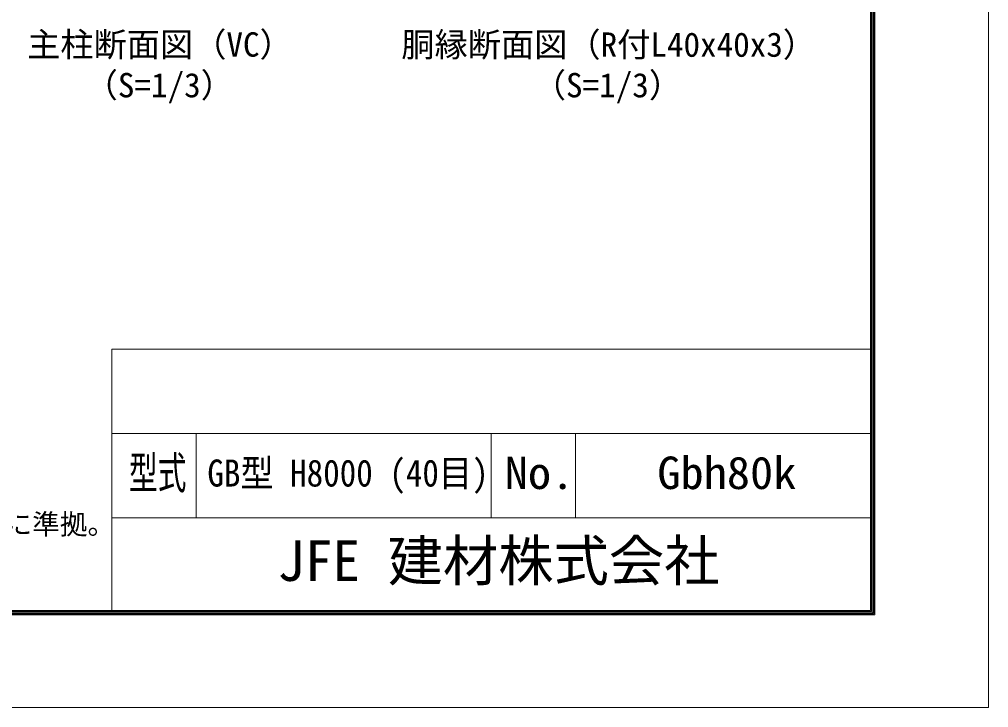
# Model space of a CAD drawing. Units: millimetres, scale not verified, with parts at other scales. Extents: x -12600 to 12600, y -8910 to 8910.
# Drawn here: x 5701 to 12600, y -8910 to -4014 of the extents above; entities that cross this region are included whole.
import ezdxf
from ezdxf.enums import TextEntityAlignment as Align

# ---------------------------------------------------------------- set-up
doc = ezdxf.new("R2010")
doc.units = ezdxf.units.MM
doc.header["$LTSCALE"] = 60
doc.layers.add('0-0_D-TTL-TXT', color=7, linetype='Continuous')
doc.layers.add('0-B_D-TTL', color=7, linetype='Continuous', lineweight=9)
doc.styles.add('ＭＳ ゴシック', font='')
doc.styles.get('ＭＳ ゴシック').set_extended_font_data('MS Gothic')

msp = doc.modelspace()

# ---------------------------------------------------------------- linework, layer by layer
at = {"layer": '0-B_D-TTL'}
for p, q in [((6360, -6360), (6360, -8220)), ((6360, -6360), (11760, -6360)), ((6360, -6960), (11760, -6960)), ((6960, -6960), (6960, -7560)), ((9060, -6960), (9060, -7560)), ((9660, -6960), (9660, -7560)), ((6360, -7560), (11760, -7560))]:
    msp.add_line(p, q, dxfattribs=at)
at = {"layer": '0-B_D-TTL', "color": 2, "lineweight": 18}
msp.add_lwpolyline([(-12600, 8910), (12600, 8910), (12600, -8910), (-12600, -8910)], close=True, dxfattribs=at)
at = {"layer": '0-B_D-TTL'}
for points in [[(-11790, 8250), (11790, 8250), (11790, -8250), (-11790, -8250)], [(-11782.5, 8242.5), (11782.5, 8242.5), (11782.5, -8242.5), (-11782.5, -8242.5)], [(-11775, 8235), (11775, 8235), (11775, -8235), (-11775, -8235)], [(-11767.5, 8227.5), (11767.5, 8227.5), (11767.5, -8227.5), (-11767.5, -8227.5)], [(-11760, 8220), (11760, 8220), (11760, -8220), (-11760, -8220)]]:
    msp.add_lwpolyline(points, close=True, dxfattribs=at)

# ---------------------------------------------------------------- texts
at = {"layer": '0-0_D-TTL-TXT', "style": 'ＭＳ ゴシック'}
for s, height, p in [('主柱断面図（VC）', 173.3, (5756.59, -4331.45)), ('胴縁断面図（R付L40x40x3）', 173.3, (8419.94, -4332.37)), ('（S=1/3）', 173.3, (6165.93, -4620.93)), ('（S=1/3）', 173.3, (9355.57, -4620.93)), ('（設計条件）風荷重：昭和57年改正 建築基準法・同施行令に基づく風圧力に準拠。', 144.3, (-997.35, -7720.81)), ('JFE 建材株式会社', 288.6, (7537.14, -8095.51))]:
    msp.add_text(s, height=height, dxfattribs=at).set_placement(p, align=Align.BOTTOM_LEFT)
for s, height, width, p in [('型式', 230.9, 0.65, (6480.8, -7424.41)), ('GB型 H8000 (40目)', 192.2, 0.9, (7039.33, -7395.21)), ('No.', 230.9, 1.05, (9156, -7424.41)), ('Gbh80k', 230.9, 1.05, (10242, -7424.41))]:
    msp.add_text(s, height=height, dxfattribs=dict(at, width=width)).set_placement(p, align=Align.BOTTOM_LEFT)

doc.saveas('drawing.dxf')
